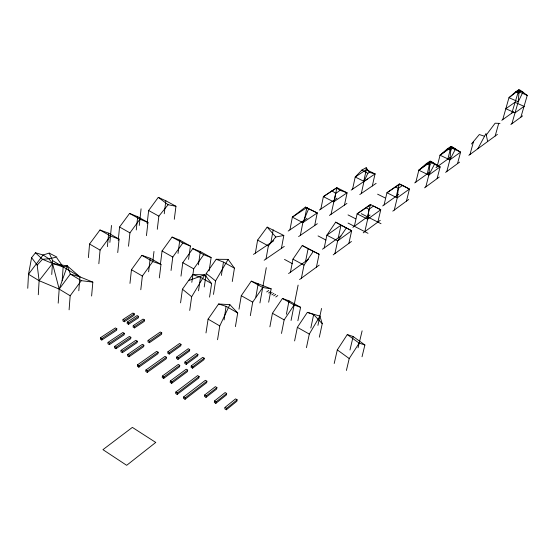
<?xml version="1.0" encoding="UTF-8"?>
<svg xmlns="http://www.w3.org/2000/svg" width="555" height="555" viewBox="0 0 555 555"><rect width="100%" height="100%" fill="white"/><g stroke="black" fill="none" stroke-linecap="round" stroke-linejoin="round"><path stroke-width="0.83" d="M27.75 288.288L28.499 274.253L31.607 257.666L35.464 252.761L43.096 254.995L48.868 258.796L52.531 263.479L59.184 289.113L58.192 303.162M38.281 294.74L39.121 280.691L37.178 265.11L31.607 257.666M51.74 274.503L52.656 260.649L49.18 253.101L43.096 254.995L28.499 274.253L39.121 280.691L59.184 289.113L70.173 295.766L69.097 309.822M62.167 280.768L63.159 266.899L56.832 257.902M78.796 290.751L79.92 276.862L67.322 265.928L52.531 263.479L42.492 259.289L35.464 252.761M502.726 119.644L508.963 97.694L515.755 91.748L518.939 89.681L520.5 90.361L518.939 93.136L518.238 101.787L511.883 123.758M88.405 257.617L89.556 244.02L99.962 229.999L108.669 233.183L119.089 239.115L117.736 252.587M91.61 296.009L92.838 282.12L79.92 276.862L70.319 274.094L67.322 265.928L63.159 266.899L52.531 263.479L39.121 280.691M98.839 263.715L100.073 250.097L110.48 236L119.089 239.115M107.399 246.635L108.669 233.183M446.817 171.502L449.883 159.854L450.778 150.35L452.686 147.165L460.601 152.119L457.514 163.649M100.517 337.683L100.379 339.147L101.801 340.021L116.668 330.232L116.814 328.775L115.405 327.922L100.517 337.683L101.94 338.557L101.801 340.021M109.869 242.382L111.486 225.448M108.079 342.324L107.934 343.795L109.363 344.676L124.174 334.79L124.334 333.34L122.912 332.473L108.079 342.324L109.508 343.205L109.363 344.676M118.229 240.37L119.568 227.009L129.579 213.425L137.689 216.734L147.956 222.444L146.444 235.674M425.817 186.91L428.835 175.04L429.799 165.251L431.825 161.935L440.143 166.882L437.097 178.634M114.649 346.369L114.496 347.832L115.939 348.72L130.702 338.758L130.862 337.301L129.433 336.434L114.649 346.369L116.092 347.25L115.939 348.72M128.517 246.233L129.932 232.857L139.943 219.197L147.956 222.444M123.05 319.465L122.898 320.915L124.299 321.754L134.15 315.302L134.317 313.859L132.922 313.027L123.05 319.465L124.459 320.311L134.317 313.859M121.087 350.323L120.928 351.787L122.377 352.682L137.092 342.636L137.258 341.186L135.822 340.312L121.087 350.323L122.537 351.211L122.377 352.682M124.299 321.754L124.459 320.311M129.967 283.39L131.452 269.723L141.879 255.335L150.204 258.248L160.999 264.402L159.327 277.937M136.252 229.95L137.689 216.734M127.296 322.018L127.137 323.468L128.545 324.314L138.375 317.821L138.542 316.385L137.141 315.545L127.296 322.018L128.704 322.864L138.542 316.385M139.256 225.462L141.081 208.833M128.545 324.314L128.704 322.864M127.733 354.409L127.567 355.873L129.024 356.768L143.69 346.646L143.863 345.189L142.42 344.315L127.733 354.409L129.19 355.297L129.024 356.768M133.256 325.605L133.089 327.048L134.504 327.901L144.307 321.359L144.48 319.923L143.072 319.083L133.256 325.605L134.671 326.451L144.48 319.923M134.504 327.901L134.671 326.451M147.151 223.651L148.643 210.518L158.286 197.358L165.834 200.778L175.956 206.273L174.291 219.274M140.79 289.724L142.357 276.036L152.785 261.558L153.992 251.443M137.557 364.802L137.383 366.279L138.854 367.188L157.981 353.688L158.168 352.224L156.711 351.343L137.557 364.802L139.028 365.71L138.854 367.188M148.608 271.77L150.204 258.248M157.287 229.291L158.862 216.145L168.109 204.726L175.956 206.273M406.461 201.111L409.437 189.04L402.625 185.342L398.365 188.374L397.227 197.851L394.286 210.047M148.116 340.402L147.942 341.852L149.378 342.719L161.581 334.297L161.769 332.854L160.339 332.001L148.116 340.402L149.559 341.269L161.769 332.854M164.245 213.758L165.834 200.778M145.944 369.977L145.764 371.448L147.248 372.363L166.292 358.724L166.486 357.267L165.015 356.379L145.944 369.977L147.429 370.893L147.248 372.363M149.378 342.719L149.559 341.269M160.402 264.409L162.06 250.985L172.078 237.075L179.785 240.142L190.414 246.045L188.575 259.345M171.051 270.486L172.792 257.041L182.81 243.048L190.414 246.045M452.686 147.165L451.028 146.395L447.857 159.084M377.865 222.097L380.758 209.734L373.529 206.03L368.964 209.284L367.667 219.183L364.815 231.671M178.03 253.42L179.785 240.142M162.393 376.026L162.199 377.497L163.69 378.42L179.563 366.779L179.771 365.322L178.287 364.42L162.393 376.026L163.885 376.949L163.69 378.42M167.95 351.731L167.756 353.188L169.219 354.069L180.805 345.8L181.013 344.357L179.556 343.483L167.95 351.731L169.414 352.619L169.219 354.069M180.986 276.147L182.803 262.695L192.821 248.619L200.327 251.561L211.129 257.569L209.131 270.889M180.569 302.857L182.442 289.197L192.758 274.593L204.809 274.794L211.615 283.577L209.554 297.105M170.364 380.924L170.163 382.402L171.668 383.325L187.472 371.579L187.687 370.123L186.196 369.214L170.364 380.924L171.87 381.854L171.668 383.325M176.726 357.031L176.525 358.481L177.995 359.369L189.526 351.01L189.741 349.567L188.277 348.693L176.726 357.031L178.197 357.919L177.995 359.369M175.866 391.99L175.657 393.467L177.184 394.404L198.891 377.962L199.113 376.498L197.608 375.589L175.866 391.99L177.392 392.926L177.184 394.404M191.808 282.322L193.716 268.849L203.734 254.689L211.129 257.569M189.72 310.432L191.669 296.745L204.809 274.794L188.457 280.594M198.412 264.867L200.327 251.561M184.954 361.992L184.746 363.449L186.223 364.344L197.705 355.901L197.92 354.458L196.449 353.577L184.954 361.992L186.431 362.887L186.223 364.344M198.517 290.792L200.487 277.278L192.758 274.593M183.74 396.846L183.518 398.323L185.051 399.274L206.661 382.673L206.897 381.216L205.378 380.3L183.74 396.846L185.273 397.796L185.051 399.274M224.081 319.923L226.051 306.45M191.288 365.814L191.073 367.271L192.557 368.173L203.997 359.668L204.219 358.218L202.742 357.337L191.288 365.814L192.779 366.716L192.557 368.173M204.219 286.956L206.224 273.49L216.214 259.275L228.112 259.386L234.439 268.19L232.261 281.524M205.988 332.931L208.104 319.132L218.594 304.008L229.839 304.619L237.713 312.958L235.403 326.624M213.488 294.407L215.569 280.913L228.112 259.386M221.376 275.419L223.464 262.099L216.214 259.275M204.733 394.938L204.504 396.402L206.037 397.345L216.672 389.034L216.915 387.57L215.382 386.641L204.733 394.938L206.273 395.875L206.037 397.345M217.553 339.722L219.766 325.91L229.839 304.619M214.542 400.932L214.299 402.403L215.846 403.353L226.419 394.945L226.669 393.481L225.129 392.552L214.542 400.932L216.089 401.882L215.846 403.353M238.983 309.211L241.279 295.69L251.283 281.149L271.152 288.829L268.675 302.211M225.039 407.356L224.782 408.827L226.343 409.784L236.846 401.272L237.11 399.808L235.556 398.872L225.039 407.356L226.6 408.313L226.343 409.784M255.362 253.135L257.617 240.107L267.17 227.134L283.827 235.473L281.42 248.376M250.319 315.677L252.705 302.142L262.716 287.511L271.152 288.829M255.82 297.112L258.193 283.73M266.025 258.949L268.363 245.907L275.807 236.992L283.827 235.473M259.927 302.947L266.289 267.663M270.861 242.701L273.185 229.812M269.883 326.833L272.436 313.277L282.44 298.486L289.016 300.865L300.595 307.303L297.875 320.734M289.946 229.853L292.353 217.144L305.41 207.098L317.224 212.933L314.685 225.531M290.431 272.234L292.957 259.164L302.246 245.525L319.097 254.232L316.412 267.184M300.366 235.362L302.85 222.638L308.642 208.77L305.41 207.098M281.496 333.451L284.146 319.881L294.143 305L300.595 307.303M304.369 220.148L306.832 207.563M286.387 314.283L289.016 300.865M291.063 320.478L298.111 285.097M301.386 278.208L304.008 265.124L313.291 251.401L319.097 254.232M305.569 261.356L308.164 248.418M320.846 209.055L323.371 196.63L336.913 187.673L347.083 192.793L344.44 205.107M294.601 340.923L297.362 327.339L307.359 312.354L319.909 316.114L322.247 323.711L319.326 337.19M331.044 214.299L335.768 193.424L340.048 190.33L347.083 192.793L333.645 201.86L323.371 196.63L336.913 187.673L334.339 199.973M324.203 247.96L326.874 235.202L335.692 222.146L351.669 230.727L348.866 243.368M306.436 347.673L309.301 334.075L319.909 316.114M310.828 328.012L313.665 314.567L307.359 312.354M317.925 325.369L321.553 308.448M334.901 253.614L337.655 240.842L346.473 227.716M338.279 237.845L340.999 225.219L335.692 222.146M352.578 189.151L355.214 177.017L361.922 170.031L366.189 167.714L369.422 172.376L375.041 173.93L372.308 185.967M363.657 181.672L366.328 169.65L366.189 167.714M361.305 193.522L364.004 181.374L367.826 173.313L369.422 172.376M354.354 226.287L357.129 213.814L370.331 204.49L370.851 204.684L357.129 213.814L367.667 219.183L380.758 209.734L370.331 204.49L367.514 216.832M334.2 363.497L337.308 349.886L347.284 334.568L353.147 336.517L364.892 344.974L362.026 356.768M349.976 349.997L353.147 336.517M384.074 204.927L386.939 192.751L399.253 184.045L402.625 185.342M346.403 370.456L349.213 358.544L359.175 343.136L364.892 344.974M358.058 347.812L362.124 330.835M396.353 196.102L399.253 184.045L409.437 189.04L397.227 197.851L386.939 192.751L400.009 184.059M415.875 182.068L418.824 170.219L426.372 163.607L430.132 161.13L431.825 161.935M427.253 173.895L430.132 161.13M437.062 166.847L440.06 155.213L447.413 148.775L451.028 146.395M469.988 154.498L473.533 141.497M495.15 136.037L498.73 123.356M511.807 113.116L518.939 89.681M520.881 117.16L527.25 95.391L520.5 90.361M67.322 265.928L59.184 289.113L70.319 274.094L81.314 280.65L92.838 282.12M449.883 159.854L455.516 148.934L450.972 146.811L440.06 155.213L449.883 159.854L460.601 152.119L450.875 147.568L440.06 155.213M428.835 175.04L434.794 163.704L430.167 161.498L418.824 170.219L428.835 175.04L440.143 166.882L430.229 162.157L418.824 170.219M477.841 148.74L485.993 133.54L487.658 141.539M70.173 295.766L81.314 280.65M486.298 134.99L495.122 123.21L500.006 123.404M471.445 144.002L479.326 134.525L484.529 136.273M37.178 265.11L42.492 259.289L48.868 258.796L56.887 257.076L49.18 253.101M226.6 408.313L237.11 399.808M216.089 401.882L226.669 393.481M206.273 395.875L216.915 387.57M185.273 397.796L206.897 381.216M177.392 392.926L199.113 376.498M171.87 381.854L187.687 370.123M192.779 366.716L204.219 358.218M275.773 297.001L277.784 295.524M299.554 279.553L319.194 265.137M333.194 254.87L351.454 241.474M363.22 232.836L380.279 220.321M392.801 211.136L408.723 199.453M424.533 187.847L439.283 177.031M445.603 172.39L459.589 162.129M468.843 155.338L497.412 134.379M510.864 124.507L522.623 115.877M186.431 362.887L197.92 354.458M273.698 295.843L275.71 294.372M163.885 376.949L179.771 365.322M271.915 294.851L273.934 293.38M270.105 293.845L272.123 292.374M178.197 357.919L189.741 349.567M268.627 293.019L270.646 291.555M266.684 291.937L268.71 290.48M288.579 273.566L308.372 259.338M322.483 249.195L340.888 235.972M352.876 227.349L370.074 214.993M382.693 205.919L398.747 194.382M414.696 182.921L429.563 172.23M435.939 167.652L450.05 157.509M501.782 120.324L513.659 111.791M147.429 370.893L166.486 357.267M169.414 352.619L181.013 344.357M139.028 365.71L158.168 352.224M129.19 355.297L143.863 345.189M264.145 260.24L284.271 246.42M298.618 236.569L317.342 223.707M329.413 215.423L346.924 203.401M359.779 194.569L376.13 183.344M122.537 351.211L137.258 341.186M302.78 222.68L317.162 212.981M351.162 190.108L367.625 179.001M253.469 254.412L273.733 240.773M288.184 231.04L307.04 218.351M319.333 210.074L336.975 198.204M116.092 347.25L130.862 337.301M109.508 343.205L124.334 333.34M292.499 217.047L306.971 207.473M101.94 338.557L116.814 328.775M218.594 304.008L226.176 306.36L237.713 312.958M160.999 264.402L152.785 261.558L141.879 255.335M518.065 91.374L527.25 95.391M515.755 91.748L518.939 93.136M447.413 148.775L450.778 150.35M426.372 163.607L429.799 165.251M308.642 208.77L317.224 212.933M395.743 187.084L398.365 188.374M377.608 194.181L385.094 197.913M366.272 207.924L368.964 209.284M361.291 213.675L381.021 223.7M348.034 214.903L355.7 218.823M348.068 223.061L368 233.308M292.353 217.144L302.85 222.638M318.057 235.91L325.889 240.024M302.246 245.525L313.291 251.401M257.617 240.107L268.363 245.907M292.957 259.164L304.008 265.124M284.5 259.414L292.527 263.757M148.643 210.518L158.862 216.145M361.922 170.031L367.826 173.313M223.464 262.099L234.439 268.19M129.579 213.425L139.943 219.197M172.078 237.075L182.81 243.048M192.821 248.619L203.734 254.689M251.283 281.149L262.716 287.511M282.44 298.486L294.143 305M119.568 227.009L129.932 232.857M162.06 250.985L172.792 257.041M182.803 262.695L193.716 268.849M241.279 295.69L252.705 302.142M272.436 313.277L284.146 319.881M297.362 327.339L309.301 334.075M200.487 277.278L211.615 283.577M99.962 229.999L110.48 236M89.556 244.02L100.073 250.097M131.452 269.723L142.357 276.036M208.104 319.132L219.766 325.91M52.656 260.649L79.92 276.862M336.621 188.069L340.048 190.33M331.876 190.74L335.768 193.424M347.284 334.568L359.175 343.136M337.308 349.886L349.213 358.544M158.286 197.358L168.109 204.726M206.224 273.49L215.569 280.913M182.442 289.197L191.669 296.745M313.665 314.567L322.247 323.711M267.17 227.134L275.807 236.992M522.914 92.158L518.238 101.787L508.963 97.694L518.627 90.285L522.914 92.158M155.74 442.432L126.672 465.319L102.946 449.654L132.368 427.392L155.74 442.432M351.669 230.727L337.655 240.842L326.874 235.202L340.999 225.219L351.669 230.727M524.045 106.331L515.04 112.831L505.827 108.731L514.922 102.307L524.045 106.331M375.041 173.93L364.004 181.374L355.214 177.017L366.328 169.65L375.041 173.93"/></g></svg>
